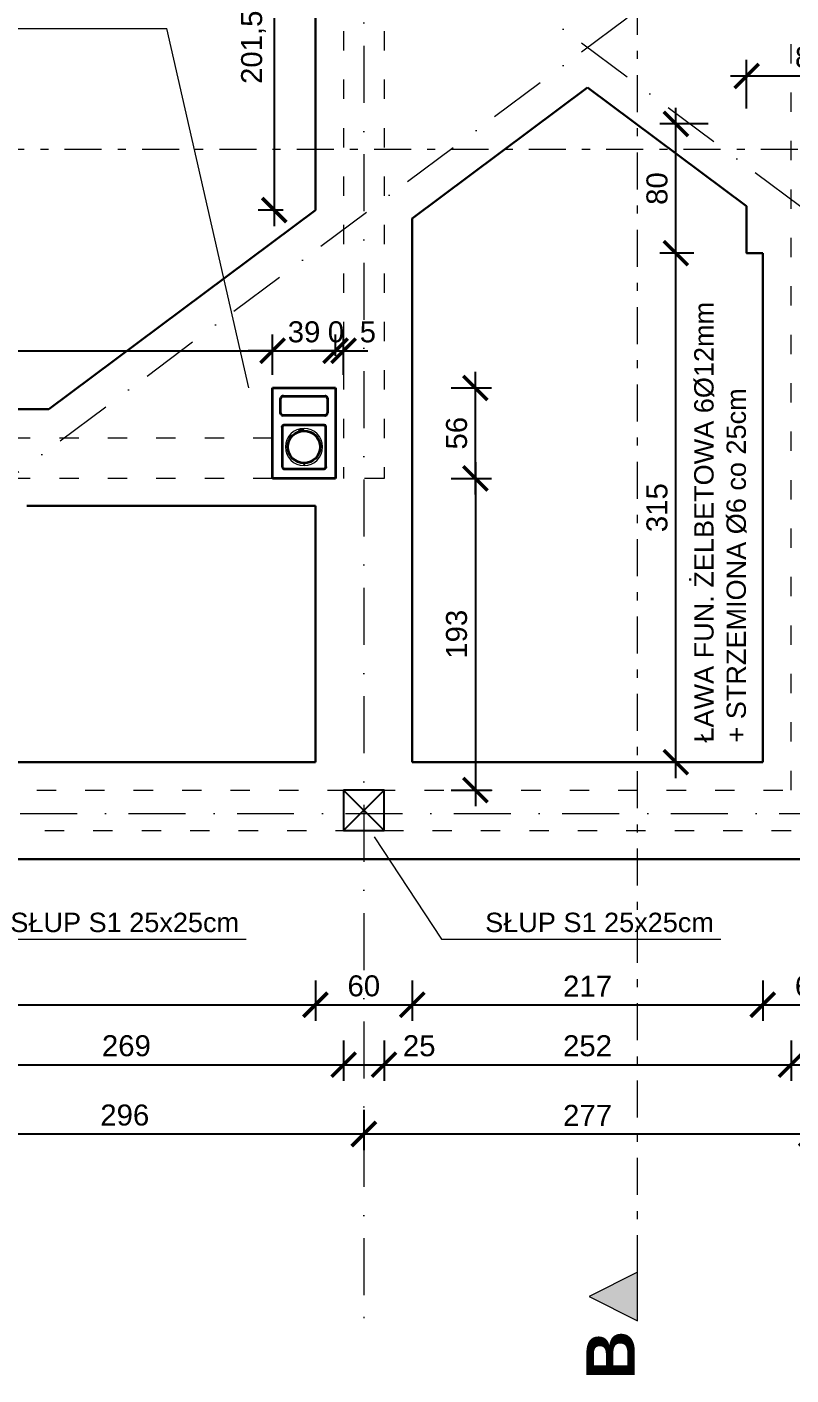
# Model space of a CAD drawing. Header units: millimetres. Extents: x 4647 to 73915, y -13612 to -8141.
# Drawn here: x 6567 to 7040, y -11712 to -10878 of the extents above; entities that cross this region are included whole.
import ezdxf
from ezdxf.enums import TextEntityAlignment as Align

# ---------------------------------------------------------------- set-up
doc = ezdxf.new("R2010")
doc.units = ezdxf.units.MM
for name, pattern in [('ACAD_ISO03W100', [30, 12, -18]), ('Kropki i Kreski', [67.027776, 35.277777, -17.638888, 0, -14.111111]), ('Przerywana podwójnie', [47.9, 22.9, -10, 5, -10])]:
    doc.linetypes.add(name, pattern=pattern)
for name, color, linetype, lineweight in [('a_beton_c', 3, 'ACAD_ISO03W100', 25), ('a_murowane_b', 20, 'Continuous', 30), ('a_murowane_c', 20, 'ACAD_ISO03W100', 13), ('a_opisy', 252, 'Continuous', 9), ('a_wymiary', 250, 'Continuous', 9), ('Konstrukcja - Ogólne_Nr_Pióra__1', 7, 'Continuous', 5), ('Konstrukcja - Ogólne_Nr_Pióra__21', 7, 'Continuous', 35), ('Konstrukcja - Siatka mod_Nr_Pióra__1', 7, 'Continuous', 5), ('Znaczniki - Przekroje_Nr_Pióra__1', 7, 'Continuous', 5)]:
    doc.layers.add(name, color=color, linetype=linetype, lineweight=lineweight)
for name, color, linetype in [('Konstrukcja - Ogólne', 7, 'Continuous'), ('Konstrukcja - Siatka mod', 7, 'Continuous'), ('Znaczniki - Przekroje', 7, 'Continuous')]:
    doc.layers.add(name, color=color, linetype=linetype)
for name, color, linetype, lineweight, true_color in [('Konstrukcja - Ogólne_Nr_Pióra__3', 7, 'Continuous', 5, 0xff6600), ('Konstrukcja - Siatka mod_Nr_Pióra__4', 7, 'Continuous', 5, 0x029e21), ('Znaczniki - Przekroje_Nr_Pióra__5', 7, 'Continuous', 5, 0x40a5ff)]:
    doc.layers.add(name, color=color, linetype=linetype, lineweight=lineweight, true_color=true_color)
doc.styles.add('GENERATED_STYLE_1', font='arialbd.ttf')
doc.styles.get("Standard").update_dxf_attribs({"font": 'arial.ttf'})
doc.dimstyles.new('1-100', dxfattribs={"dimtxt": 13, "dimasz": 15, "dimexe": 10, "dimexo": 20, "dimgap": 5, "dimtad": 1, "dimdec": 1, "dimrnd": 0.5, "dimtxsty": 'Standard', "dimblk": 'ARCHTICK', "dimcen": 0.09, "dimdle": 10, "dimadec": 0, "dimazin": 0, "dimtfac": 1, "dimtdec": 1, "dimtofl": 0, "dimtmove": 0, "dimatfit": 3, "dimfxl": 10, "dimfxlon": 1, "dimtolj": 1, "dimtzin": 0, "dimarcsym": 0})

# ---------------------------------------------------------------- blocks, each defined once
blk = doc.blocks.new('Standardowy znacznik siatki_2')
at = {"layer": 'Konstrukcja - Siatka mod_Nr_Pióra__4', "linetype": 'Kropki i Kreski'}
blk.add_line((268.51, 0), (1533.18, 0), dxfattribs=at)
at = {"layer": 'Konstrukcja - Siatka mod_Nr_Pióra__1', "style": 'GENERATED_STYLE_1'}
blk.add_attdef('AC_MarkerText_1', text='', height=18, dxfattribs=at).set_placement((-28.89, -13.29), align=Align.BOTTOM_LEFT)
blk = doc.blocks.new('Standardowy znacznik siatki_4')
at = {"layer": 'Konstrukcja - Siatka mod_Nr_Pióra__4', "linetype": 'Kropki i Kreski'}
for p, q in [((1, 0), (1660.6, 0)), ((1660.6, 0), (1661.6, 0))]:
    blk.add_line(p, q, dxfattribs=at)
at = {"layer": 'Konstrukcja - Siatka mod_Nr_Pióra__1', "style": 'GENERATED_STYLE_1'}
blk.add_attdef('AC_MarkerText_1', text='', height=18, rotation=90, dxfattribs=at).set_placement((-6.71, -6.83), align=Align.BOTTOM_LEFT)
blk = doc.blocks.new('Płaszczyzna odcinająca_2', base_point=(9599.07, -311.12))
at = {"layer": 'Znaczniki - Przekroje_Nr_Pióra__1', "linetype": 'Continuous'}
blk.add_hatch(color=256, dxfattribs=at).paths.add_polyline_path([(9599.07, -326.12), (9599.07, -296.12), (9569.07, -311.12)], flags=0)
for p, q in [((9599.07, -296.12), (9569.07, -311.12)), ((9599.07, -326.12), (9599.07, -296.12)), ((9569.07, -311.12), (9599.07, -326.12))]:
    blk.add_line(p, q, dxfattribs=at)
at = {"layer": 'Znaczniki - Przekroje_Nr_Pióra__5', "linetype": 'Przerywana podwójnie'}
blk.add_line((9599.07, -296.12), (9599.07, 972.49), dxfattribs=at)
at = {"layer": 'Znaczniki - Przekroje_Nr_Pióra__1', "linetype": 'Continuous', "insert": (9597.35, -362.55), "char_height": 30, "attachment_point": 7, "rotation": 90, "style": 'GENERATED_STYLE_1'}
blk.add_mtext('{B}', dxfattribs=at)
blk = doc.blocks.new('Płaszczyzna odcinająca_4', base_point=(8702.45, 399.4))
at = {"layer": 'Znaczniki - Przekroje_Nr_Pióra__5', "linetype": 'Przerywana podwójnie'}
blk.add_line((8717.45, 399.4), (10112.88, 399.4), dxfattribs=at)
blk = doc.blocks.new('*X93')
at = {"layer": 'Konstrukcja - Ogólne_Nr_Pióra__1', "linetype": 'Continuous'}
for p, q in [((15, 28.87), (15, 29.79)), ((15.68, 28.48), (15, 28.87)), ((25, 28.87), (23.77, 28.16)), ((23.77, 28.16), (25, 28.87)), ((26.99, 27.72), (25, 28.87)), ((25, 28.87), (26.99, 27.72)), ((9.67, 20.02), (8.1, 19.11)), ((8.1, 19.11), (9.67, 20.01)), ((30, 23.23), (30, 20.21)), ((30, 20.21), (30, 23.23)), ((30, 20.21), (30.96, 19.65)), ((30.96, 19.65), (30, 20.21)), ((20, 8.66), (17.7, 9.99)), ((22.3, 9.99), (20, 8.66)), ((20, 8.66), (22.3, 9.99)), ((20, 8.13), (20, 8.66)), ((20, 8.66), (20, 8.13)), ((23.7, 10.8), (25, 11.55)), ((25, 11.55), (23.71, 10.8)), ((26.43, 10.72), (25, 11.55)), ((25, 11.55), (26.43, 10.72))]:
    blk.add_line(p, q, dxfattribs=at)
blk = doc.blocks.new('SCHIEDEL_Rondo_01')
at = {"layer": 'Konstrukcja - Ogólne_Nr_Pióra__21', "linetype": 'Continuous'}
for p, q in [((0, 39), (56, 39)), ((0, 0), (0, 39)), ((40.5, 34), (49.5, 34)), ((56, 39), (56, 0)), ((6, 32), (6, 7)), ((32, 33), (7, 33)), ((33, 7), (33, 32)), ((39, 6.5), (39, 32.5)), ((51, 32.5), (51, 6.5)), ((56, 0), (0, 0)), ((7, 6), (32, 6)), ((49.5, 5), (40.5, 5))]:
    blk.add_line(p, q, dxfattribs=at)
blk.add_circle((19.5, 19.5), 10, dxfattribs=at)
for centre, radius, start, end in [((40.5, 32.5), 1.5, 90, 180), ((49.5, 32.5), 1.5, 0, 90), ((7, 32), 1, 90, 180), ((32, 32), 1, 0, 90), ((7, 7), 1, 180, 270), ((32, 7), 1, 270, 0), ((40.5, 6.5), 1.5, 180, 270), ((49.5, 6.5), 1.5, 270, 0)]:
    blk.add_arc(centre, radius, start, end, dxfattribs=at)
for p in [(40.5, 34), (6, 32), (32, 33), (51, 32.5), (7, 6), (33, 7), (39, 6.5), (49.5, 5)]:
    blk.add_point(p, dxfattribs=at)
at = {"layer": 'Konstrukcja - Ogólne_Nr_Pióra__3', "linetype": 'Continuous'}
for radius, start, end in [(11.5, 0, 180), (10, 0, 180), (11.5, 180, 0), (10, 180, 0)]:
    blk.add_arc((19.5, 19.5), radius, start, end, dxfattribs=at)
at = {"layer": 'Konstrukcja - Ogólne', "linetype": 'Continuous'}
blk.add_blockref('*X93', (0, 0), dxfattribs=at)
blk = doc.blocks.new('_ArchTick')
at = {"color": 0, "linetype": 'ByBlock', "const_width": 0.15}
blk.add_lwpolyline([(-0.5, -0.5), (0.5, 0.5)], dxfattribs=at)
blk = doc.blocks.new('*D557')
at = {"layer": 'a_wymiary', "color": 0, "lineweight": -2, "transparency": 16777216}
for p, q in [((6320.71, -11468.18), (6320.71, -11493.18)), ((6745.91, -11468.18), (6745.91, -11493.18)), ((6310.71, -11483.18), (6755.91, -11483.18))]:
    blk.add_line(p, q, dxfattribs=at)
at = {"layer": 'DEFPOINTS', "color": 0, "transparency": 16777216}
for p in [(6320.71, -11308.43), (6745.91, -11332.93), (6745.91, -11483.18)]:
    blk.add_point(p, dxfattribs=at)
at = {"layer": 'a_wymiary', "color": 0, "lineweight": -2, "transparency": 16777216, "xscale": 15, "yscale": 15, "zscale": 15, "rotation": 180}
blk.add_blockref('_ArchTick', (6320.71, -11483.18), dxfattribs=at)
at = {"layer": 'a_wymiary', "color": 0, "lineweight": -2, "transparency": 16777216, "xscale": 15, "yscale": 15, "zscale": 15}
blk.add_blockref('_ArchTick', (6745.91, -11483.18), dxfattribs=at)
at = {"layer": 'a_wymiary', "color": 0, "transparency": 16777216, "insert": (6533.31, -11471.54), "char_height": 13, "attachment_point": 5}
blk.add_mtext('\\A1;425', dxfattribs=at)
blk = doc.blocks.new('*D558')
at = {"layer": 'a_wymiary', "color": 0, "lineweight": -2, "transparency": 16777216}
for p, q in [((6745.91, -11468.18), (6745.91, -11493.18)), ((6805.91, -11468.18), (6805.91, -11493.18)), ((6735.91, -11483.18), (6815.91, -11483.18))]:
    blk.add_line(p, q, dxfattribs=at)
at = {"layer": 'DEFPOINTS', "color": 0, "transparency": 16777216}
for p in [(6745.91, -11332.93), (6805.91, -11332.93), (6805.91, -11483.18)]:
    blk.add_point(p, dxfattribs=at)
at = {"layer": 'a_wymiary', "color": 0, "lineweight": -2, "transparency": 16777216, "xscale": 15, "yscale": 15, "zscale": 15, "rotation": 180}
blk.add_blockref('_ArchTick', (6745.91, -11483.18), dxfattribs=at)
at = {"layer": 'a_wymiary', "color": 0, "lineweight": -2, "transparency": 16777216, "xscale": 15, "yscale": 15, "zscale": 15}
blk.add_blockref('_ArchTick', (6805.91, -11483.18), dxfattribs=at)
at = {"layer": 'a_wymiary', "color": 0, "transparency": 16777216, "insert": (6775.91, -11471.54), "char_height": 13, "attachment_point": 5}
blk.add_mtext('\\A1;60', dxfattribs=at)
blk = doc.blocks.new('*D559')
at = {"layer": 'a_wymiary', "color": 0, "lineweight": -2, "transparency": 16777216}
for p, q in [((6805.91, -11468.18), (6805.91, -11493.18)), ((7022.91, -11468.18), (7022.91, -11493.18)), ((6795.91, -11483.18), (7032.91, -11483.18))]:
    blk.add_line(p, q, dxfattribs=at)
at = {"layer": 'DEFPOINTS', "color": 0, "transparency": 16777216}
for p in [(6805.91, -11332.93), (7022.91, -11332.93), (7022.91, -11483.18)]:
    blk.add_point(p, dxfattribs=at)
at = {"layer": 'a_wymiary', "color": 0, "lineweight": -2, "transparency": 16777216, "xscale": 15, "yscale": 15, "zscale": 15, "rotation": 180}
blk.add_blockref('_ArchTick', (6805.91, -11483.18), dxfattribs=at)
at = {"layer": 'a_wymiary', "color": 0, "lineweight": -2, "transparency": 16777216, "xscale": 15, "yscale": 15, "zscale": 15}
blk.add_blockref('_ArchTick', (7022.91, -11483.18), dxfattribs=at)
at = {"layer": 'a_wymiary', "color": 0, "transparency": 16777216, "insert": (6914.41, -11471.65), "char_height": 13, "attachment_point": 5}
blk.add_mtext('\\A1;217', dxfattribs=at)
blk = doc.blocks.new('*D560')
at = {"layer": 'a_wymiary', "color": 0, "lineweight": -2, "transparency": 16777216}
for p, q in [((7022.91, -11468.18), (7022.91, -11493.18)), ((7082.91, -11468.18), (7082.91, -11493.18)), ((7012.91, -11483.18), (7092.91, -11483.18))]:
    blk.add_line(p, q, dxfattribs=at)
at = {"layer": 'DEFPOINTS', "color": 0, "transparency": 16777216}
for p in [(7022.91, -11332.93), (7082.91, -11332.93), (7082.91, -11483.18)]:
    blk.add_point(p, dxfattribs=at)
at = {"layer": 'a_wymiary', "color": 0, "lineweight": -2, "transparency": 16777216, "xscale": 15, "yscale": 15, "zscale": 15, "rotation": 180}
blk.add_blockref('_ArchTick', (7022.91, -11483.18), dxfattribs=at)
at = {"layer": 'a_wymiary', "color": 0, "lineweight": -2, "transparency": 16777216, "xscale": 15, "yscale": 15, "zscale": 15}
blk.add_blockref('_ArchTick', (7082.91, -11483.18), dxfattribs=at)
at = {"layer": 'a_wymiary', "color": 0, "transparency": 16777216, "insert": (7052.91, -11471.54), "char_height": 13, "attachment_point": 5}
blk.add_mtext('\\A1;60', dxfattribs=at)
blk = doc.blocks.new('*D565')
at = {"layer": 'a_wymiary', "color": 0, "lineweight": -2, "transparency": 16777216}
for p, q in [((6479.92, -11548.18), (6479.92, -11573.18)), ((6775.92, -11548.18), (6775.92, -11573.18)), ((6469.92, -11563.18), (6785.92, -11563.18))]:
    blk.add_line(p, q, dxfattribs=at)
at = {"layer": 'DEFPOINTS', "color": 0, "transparency": 16777216}
for p in [(6479.92, -11402.73), (6775.92, -11402.73), (6775.92, -11563.18)]:
    blk.add_point(p, dxfattribs=at)
at = {"layer": 'a_wymiary', "color": 0, "lineweight": -2, "transparency": 16777216, "xscale": 15, "yscale": 15, "zscale": 15, "rotation": 180}
blk.add_blockref('_ArchTick', (6479.92, -11563.18), dxfattribs=at)
at = {"layer": 'a_wymiary', "color": 0, "lineweight": -2, "transparency": 16777216, "xscale": 15, "yscale": 15, "zscale": 15}
blk.add_blockref('_ArchTick', (6775.92, -11563.18), dxfattribs=at)
at = {"layer": 'a_wymiary', "color": 0, "transparency": 16777216, "insert": (6627.92, -11551.54), "char_height": 13, "attachment_point": 5}
blk.add_mtext('\\A1;296', dxfattribs=at)
blk = doc.blocks.new('*D566')
at = {"layer": 'a_wymiary', "color": 0, "lineweight": -2, "transparency": 16777216}
for p, q in [((6775.92, -11548.18), (6775.92, -11573.18)), ((7052.92, -11548.18), (7052.92, -11573.18)), ((6765.92, -11563.18), (7062.92, -11563.18))]:
    blk.add_line(p, q, dxfattribs=at)
at = {"layer": 'DEFPOINTS', "color": 0, "transparency": 16777216}
for p in [(6775.92, -11402.73), (7052.92, -11402.73), (7052.92, -11563.18)]:
    blk.add_point(p, dxfattribs=at)
at = {"layer": 'a_wymiary', "color": 0, "lineweight": -2, "transparency": 16777216, "xscale": 15, "yscale": 15, "zscale": 15, "rotation": 180}
blk.add_blockref('_ArchTick', (6775.92, -11563.18), dxfattribs=at)
at = {"layer": 'a_wymiary', "color": 0, "lineweight": -2, "transparency": 16777216, "xscale": 15, "yscale": 15, "zscale": 15}
blk.add_blockref('_ArchTick', (7052.92, -11563.18), dxfattribs=at)
at = {"layer": 'a_wymiary', "color": 0, "transparency": 16777216, "insert": (6914.42, -11551.65), "char_height": 13, "attachment_point": 5}
blk.add_mtext('\\A1;277', dxfattribs=at)
blk = doc.blocks.new('*D574')
at = {"layer": 'a_wymiary', "color": 0, "lineweight": -2, "transparency": 16777216}
for p, q in [((6494.42, -11505.27), (6494.42, -11530.27)), ((6763.42, -11505.27), (6763.42, -11530.27)), ((6484.42, -11520.27), (6773.42, -11520.27))]:
    blk.add_line(p, q, dxfattribs=at)
at = {"layer": 'DEFPOINTS', "color": 0, "transparency": 16777216}
for p in [(6494.42, -11375.23), (6763.42, -11375.23), (6763.42, -11520.27)]:
    blk.add_point(p, dxfattribs=at)
at = {"layer": 'a_wymiary', "color": 0, "lineweight": -2, "transparency": 16777216, "xscale": 15, "yscale": 15, "zscale": 15, "rotation": 180}
blk.add_blockref('_ArchTick', (6494.42, -11520.27), dxfattribs=at)
at = {"layer": 'a_wymiary', "color": 0, "lineweight": -2, "transparency": 16777216, "xscale": 15, "yscale": 15, "zscale": 15}
blk.add_blockref('_ArchTick', (6763.42, -11520.27), dxfattribs=at)
at = {"layer": 'a_wymiary', "color": 0, "transparency": 16777216, "insert": (6628.92, -11508.63), "char_height": 13, "attachment_point": 5}
blk.add_mtext('\\A1;269', dxfattribs=at)
blk = doc.blocks.new('*D575')
at = {"layer": 'a_wymiary', "color": 0, "lineweight": -2, "transparency": 16777216}
for p, q in [((6763.42, -11505.27), (6763.42, -11530.27)), ((6788.42, -11505.27), (6788.42, -11530.27)), ((6753.42, -11520.27), (6798.42, -11520.27))]:
    blk.add_line(p, q, dxfattribs=at)
at = {"layer": 'DEFPOINTS', "color": 0, "transparency": 16777216}
for p in [(6763.42, -11375.23), (6788.42, -11375.23), (6788.42, -11520.27)]:
    blk.add_point(p, dxfattribs=at)
at = {"layer": 'a_wymiary', "color": 0, "lineweight": -2, "transparency": 16777216, "xscale": 15, "yscale": 15, "zscale": 15, "rotation": 180}
blk.add_blockref('_ArchTick', (6763.42, -11520.27), dxfattribs=at)
at = {"layer": 'a_wymiary', "color": 0, "lineweight": -2, "transparency": 16777216, "xscale": 15, "yscale": 15, "zscale": 15}
blk.add_blockref('_ArchTick', (6788.42, -11520.27), dxfattribs=at)
at = {"layer": 'a_wymiary', "color": 0, "transparency": 16777216, "insert": (6810.21, -11508.63), "char_height": 13, "attachment_point": 5}
blk.add_mtext('\\A1;25', dxfattribs=at)
blk = doc.blocks.new('*D576')
at = {"layer": 'a_wymiary', "color": 0, "lineweight": -2, "transparency": 16777216}
for p, q in [((6788.42, -11505.27), (6788.42, -11530.27)), ((7040.42, -11505.27), (7040.42, -11530.27)), ((6778.42, -11520.27), (7050.42, -11520.27))]:
    blk.add_line(p, q, dxfattribs=at)
at = {"layer": 'DEFPOINTS', "color": 0, "transparency": 16777216}
for p in [(6788.42, -11375.23), (7040.42, -11375.23), (7040.42, -11520.27)]:
    blk.add_point(p, dxfattribs=at)
at = {"layer": 'a_wymiary', "color": 0, "lineweight": -2, "transparency": 16777216, "xscale": 15, "yscale": 15, "zscale": 15, "rotation": 180}
blk.add_blockref('_ArchTick', (6788.42, -11520.27), dxfattribs=at)
at = {"layer": 'a_wymiary', "color": 0, "lineweight": -2, "transparency": 16777216, "xscale": 15, "yscale": 15, "zscale": 15}
blk.add_blockref('_ArchTick', (7040.42, -11520.27), dxfattribs=at)
at = {"layer": 'a_wymiary', "color": 0, "transparency": 16777216, "insert": (6914.42, -11508.63), "char_height": 13, "attachment_point": 5}
blk.add_mtext('\\A1;252', dxfattribs=at)
blk = doc.blocks.new('*D577')
at = {"layer": 'a_wymiary', "color": 0, "lineweight": -2, "transparency": 16777216}
for p, q in [((7040.42, -11505.27), (7040.42, -11530.27)), ((7065.42, -11505.27), (7065.42, -11530.27)), ((7030.42, -11520.27), (7075.42, -11520.27)), ((7110.27, -11520.27), (7065.42, -11520.27))]:
    blk.add_line(p, q, dxfattribs=at)
at = {"layer": 'DEFPOINTS', "color": 0, "transparency": 16777216}
for p in [(7040.42, -11375.23), (7065.42, -11375.23), (7065.42, -11520.27)]:
    blk.add_point(p, dxfattribs=at)
at = {"layer": 'a_wymiary', "color": 0, "lineweight": -2, "transparency": 16777216, "xscale": 15, "yscale": 15, "zscale": 15, "rotation": 180}
blk.add_blockref('_ArchTick', (7040.42, -11520.27), dxfattribs=at)
at = {"layer": 'a_wymiary', "color": 0, "lineweight": -2, "transparency": 16777216, "xscale": 15, "yscale": 15, "zscale": 15}
blk.add_blockref('_ArchTick', (7065.42, -11520.27), dxfattribs=at)
at = {"layer": 'a_wymiary', "color": 0, "transparency": 16777216, "insert": (7095.8, -11508.63), "char_height": 13, "attachment_point": 5}
blk.add_mtext('\\A1;25', dxfattribs=at)
blk = doc.blocks.new('*D637')
at = {"layer": 'a_wymiary', "color": 0, "lineweight": -2, "transparency": 16777216}
for p, q in [((6720.45, -10779.41), (6720.45, -11001.05)), ((6725.91, -10789.41), (6710.45, -10789.41)), ((6725.91, -10991.05), (6710.45, -10991.05))]:
    blk.add_line(p, q, dxfattribs=at)
at = {"layer": 'DEFPOINTS', "color": 0, "transparency": 16777216}
for p in [(6745.91, -10789.41), (6720.45, -10991.05), (6745.91, -10991.05)]:
    blk.add_point(p, dxfattribs=at)
at = {"layer": 'a_wymiary', "color": 0, "lineweight": -2, "transparency": 16777216, "xscale": 15, "yscale": 15, "zscale": 15}
for p, rotation in [((6720.45, -10789.41), 90), ((6720.45, -10991.05), 270)]:
    blk.add_blockref('_ArchTick', p, dxfattribs=dict(at, rotation=rotation))
at = {"layer": 'a_wymiary', "color": 0, "transparency": 16777216, "insert": (6707.64, -10890.23), "char_height": 13, "attachment_point": 5, "rotation": 90}
blk.add_mtext('\\A1;201,5', dxfattribs=at)
blk = doc.blocks.new('*D638')
at = {"layer": 'a_wymiary', "color": 0, "lineweight": -2, "transparency": 16777216}
for p, q in [((6303.41, -11093.17), (6303.41, -11068.17)), ((6719.41, -11093.17), (6719.41, -11068.17)), ((6293.41, -11078.17), (6729.41, -11078.17))]:
    blk.add_line(p, q, dxfattribs=at)
at = {"layer": 'DEFPOINTS', "color": 0, "transparency": 16777216}
for p in [(6719.41, -11078.17), (6303.41, -11157.23), (6719.41, -11157.23)]:
    blk.add_point(p, dxfattribs=at)
at = {"layer": 'a_wymiary', "color": 0, "lineweight": -2, "transparency": 16777216, "xscale": 15, "yscale": 15, "zscale": 15, "rotation": 180}
blk.add_blockref('_ArchTick', (6303.41, -11078.17), dxfattribs=at)
at = {"layer": 'a_wymiary', "color": 0, "lineweight": -2, "transparency": 16777216, "xscale": 15, "yscale": 15, "zscale": 15}
blk.add_blockref('_ArchTick', (6719.41, -11078.17), dxfattribs=at)
at = {"layer": 'a_wymiary', "color": 0, "transparency": 16777216, "insert": (6511.41, -11066.53), "char_height": 13, "attachment_point": 5}
blk.add_mtext('\\A1;416', dxfattribs=at)
blk = doc.blocks.new('*D639')
at = {"layer": 'a_wymiary', "color": 0, "lineweight": -2, "transparency": 16777216}
for p, q in [((6845.01, -11147.23), (6845.01, -11360.23)), ((6830.01, -11157.23), (6855.01, -11157.23)), ((6830.01, -11350.23), (6855.01, -11350.23))]:
    blk.add_line(p, q, dxfattribs=at)
at = {"layer": 'DEFPOINTS', "color": 0, "transparency": 16777216}
for p in [(6788.41, -11157.23), (6788.42, -11350.23), (6845.01, -11350.23)]:
    blk.add_point(p, dxfattribs=at)
at = {"layer": 'a_wymiary', "color": 0, "lineweight": -2, "transparency": 16777216, "xscale": 15, "yscale": 15, "zscale": 15}
for p, rotation in [((6845.01, -11157.23), 90), ((6845.01, -11350.23), 270)]:
    blk.add_blockref('_ArchTick', p, dxfattribs=dict(at, rotation=rotation))
at = {"layer": 'a_wymiary', "color": 0, "transparency": 16777216, "insert": (6833.37, -11253.73), "char_height": 13, "attachment_point": 5, "rotation": 90}
blk.add_mtext('\\A1;193', dxfattribs=at)
blk = doc.blocks.new('*D640')
at = {"layer": 'a_wymiary', "color": 0, "lineweight": -2, "transparency": 16777216}
for p, q in [((6719.41, -11093.17), (6719.41, -11068.17)), ((6719.41, -11093.17), (6719.41, -11068.17)), ((6719.41, -11078.17), (6704.41, -11078.17)), ((6719.41, -11078.17), (6767.89, -11078.17))]:
    blk.add_line(p, q, dxfattribs=at)
at = {"layer": 'DEFPOINTS', "color": 0, "transparency": 16777216}
for p in [(6719.41, -11078.17), (6719.41, -11132.23), (6719.41, -11132.23)]:
    blk.add_point(p, dxfattribs=at)
at = {"layer": 'a_wymiary', "color": 0, "lineweight": -2, "transparency": 16777216, "xscale": 15, "yscale": 15, "zscale": 15}
blk.add_blockref('_ArchTick', (6719.41, -11078.17), dxfattribs=at)
at = {"layer": 'a_wymiary', "color": 0, "lineweight": -2, "transparency": 16777216, "xscale": 15, "yscale": 15, "zscale": 15, "rotation": 180}
blk.add_blockref('_ArchTick', (6719.41, -11078.17), dxfattribs=at)
at = {"layer": 'a_wymiary', "color": 0, "transparency": 16777216, "insert": (6758.65, -11066.53), "char_height": 13, "attachment_point": 5}
blk.add_mtext('\\A1;0', dxfattribs=at)
blk = doc.blocks.new('*D641')
at = {"layer": 'a_wymiary', "color": 0, "lineweight": -2, "transparency": 16777216}
for p, q in [((6719.41, -11093.17), (6719.41, -11068.17)), ((6758.41, -11081.23), (6758.41, -11068.17)), ((6709.41, -11078.17), (6768.41, -11078.17))]:
    blk.add_line(p, q, dxfattribs=at)
at = {"layer": 'DEFPOINTS', "color": 0, "transparency": 16777216}
for p in [(6758.41, -11078.17), (6758.41, -11101.23), (6719.41, -11132.23)]:
    blk.add_point(p, dxfattribs=at)
at = {"layer": 'a_wymiary', "color": 0, "lineweight": -2, "transparency": 16777216, "xscale": 15, "yscale": 15, "zscale": 15, "rotation": 180}
blk.add_blockref('_ArchTick', (6719.41, -11078.17), dxfattribs=at)
at = {"layer": 'a_wymiary', "color": 0, "lineweight": -2, "transparency": 16777216, "xscale": 15, "yscale": 15, "zscale": 15}
blk.add_blockref('_ArchTick', (6758.41, -11078.17), dxfattribs=at)
at = {"layer": 'a_wymiary', "color": 0, "transparency": 16777216, "insert": (6738.91, -11066.52), "char_height": 13, "attachment_point": 5}
blk.add_mtext('\\A1;39', dxfattribs=at)
blk = doc.blocks.new('*D642')
at = {"layer": 'a_wymiary', "color": 0, "lineweight": -2, "transparency": 16777216}
for p, q in [((6758.41, -11081.23), (6758.41, -11068.17)), ((6763.41, -11093.17), (6763.41, -11068.17)), ((6758.41, -11078.17), (6743.41, -11078.17)), ((6763.41, -11078.17), (6778.41, -11078.17))]:
    blk.add_line(p, q, dxfattribs=at)
at = {"layer": 'DEFPOINTS', "color": 0, "transparency": 16777216}
for p in [(6763.41, -11078.17), (6758.41, -11101.23), (6763.41, -11157.23)]:
    blk.add_point(p, dxfattribs=at)
at = {"layer": 'a_wymiary', "color": 0, "lineweight": -2, "transparency": 16777216, "xscale": 15, "yscale": 15, "zscale": 15}
blk.add_blockref('_ArchTick', (6758.41, -11078.17), dxfattribs=at)
at = {"layer": 'a_wymiary', "color": 0, "lineweight": -2, "transparency": 16777216, "xscale": 15, "yscale": 15, "zscale": 15, "rotation": 180}
blk.add_blockref('_ArchTick', (6763.41, -11078.17), dxfattribs=at)
at = {"layer": 'a_wymiary', "color": 0, "transparency": 16777216, "insert": (6778.41, -11066.55), "char_height": 13, "attachment_point": 5}
blk.add_mtext('\\A1;5', dxfattribs=at)
blk = doc.blocks.new('*D643')
at = {"layer": 'a_wymiary', "color": 0, "lineweight": -2, "transparency": 16777216}
for p, q in [((6845.01, -11167.23), (6845.01, -11091.23)), ((6830.01, -11101.23), (6855.01, -11101.23)), ((6830.01, -11157.23), (6855.01, -11157.23))]:
    blk.add_line(p, q, dxfattribs=at)
at = {"layer": 'DEFPOINTS', "color": 0, "transparency": 16777216}
for p in [(6758.41, -11101.23), (6845.01, -11101.23), (6758.41, -11157.23)]:
    blk.add_point(p, dxfattribs=at)
at = {"layer": 'a_wymiary', "color": 0, "lineweight": -2, "transparency": 16777216, "xscale": 15, "yscale": 15, "zscale": 15}
for p, rotation in [((6845.01, -11101.23), 90), ((6845.01, -11157.23), 270)]:
    blk.add_blockref('_ArchTick', p, dxfattribs=dict(at, rotation=rotation))
at = {"layer": 'a_wymiary', "color": 0, "transparency": 16777216, "insert": (6833.38, -11129.23), "char_height": 13, "attachment_point": 5, "rotation": 90}
blk.add_mtext('\\A1;56', dxfattribs=at)
blk = doc.blocks.new('*D890')
at = {"layer": 'a_wymiary', "color": 0, "lineweight": -2, "transparency": 16777216}
for p, q in [((7012.91, -10928.05), (7012.91, -10898.05)), ((7092.91, -10911.58), (7092.91, -10898.05)), ((7102.91, -10908.05), (7002.91, -10908.05))]:
    blk.add_line(p, q, dxfattribs=at)
at = {"layer": 'DEFPOINTS', "color": 0, "transparency": 16777216}
for p in [(7012.91, -10908.05), (7092.91, -10931.58), (7012.91, -10982.55)]:
    blk.add_point(p, dxfattribs=at)
at = {"layer": 'a_wymiary', "color": 0, "lineweight": -2, "transparency": 16777216, "xscale": 15, "yscale": 15, "zscale": 15, "rotation": 180}
blk.add_blockref('_ArchTick', (7012.91, -10908.05), dxfattribs=at)
at = {"layer": 'a_wymiary', "color": 0, "lineweight": -2, "transparency": 16777216, "xscale": 15, "yscale": 15, "zscale": 15}
blk.add_blockref('_ArchTick', (7092.91, -10908.05), dxfattribs=at)
at = {"layer": 'a_wymiary', "color": 0, "transparency": 16777216, "insert": (7052.91, -10896.41), "char_height": 13, "attachment_point": 5}
blk.add_mtext('\\A1;80', dxfattribs=at)
blk = doc.blocks.new('*D891')
at = {"layer": 'a_wymiary', "color": 0, "lineweight": -2, "transparency": 16777216}
for p, q in [((6969.12, -11342.93), (6969.12, -11007.73)), ((6980.22, -11017.73), (6959.12, -11017.73)), ((6980.22, -11332.93), (6959.12, -11332.93))]:
    blk.add_line(p, q, dxfattribs=at)
at = {"layer": 'DEFPOINTS', "color": 0, "transparency": 16777216}
for p in [(6969.12, -11017.73), (7000.22, -11017.73), (7000.22, -11332.93)]:
    blk.add_point(p, dxfattribs=at)
at = {"layer": 'a_wymiary', "color": 0, "lineweight": -2, "transparency": 16777216, "xscale": 15, "yscale": 15, "zscale": 15}
for p, rotation in [((6969.12, -11017.73), 90), ((6969.12, -11332.93), 270)]:
    blk.add_blockref('_ArchTick', p, dxfattribs=dict(at, rotation=rotation))
at = {"layer": 'a_wymiary', "color": 0, "transparency": 16777216, "insert": (6957.47, -11175.33), "char_height": 13, "attachment_point": 5, "rotation": 90}
blk.add_mtext('\\A1;315', dxfattribs=at)
blk = doc.blocks.new('*D892')
at = {"layer": 'a_wymiary', "color": 0, "lineweight": -2, "transparency": 16777216}
for p, q in [((6969.12, -11027.73), (6969.12, -10927.73)), ((6989.12, -10937.73), (6959.12, -10937.73)), ((6970.22, -11017.73), (6959.12, -11017.73))]:
    blk.add_line(p, q, dxfattribs=at)
at = {"layer": 'DEFPOINTS', "color": 0, "transparency": 16777216}
for p in [(6969.12, -10937.73), (7060.22, -10937.73), (6990.22, -11017.73)]:
    blk.add_point(p, dxfattribs=at)
at = {"layer": 'a_wymiary', "color": 0, "lineweight": -2, "transparency": 16777216, "xscale": 15, "yscale": 15, "zscale": 15}
for p, rotation in [((6969.12, -10937.73), 90), ((6969.12, -11017.73), 270)]:
    blk.add_blockref('_ArchTick', p, dxfattribs=dict(at, rotation=rotation))
at = {"layer": 'a_wymiary', "color": 0, "transparency": 16777216, "insert": (6957.48, -10977.73), "char_height": 13, "attachment_point": 5, "rotation": 90}
blk.add_mtext('\\A1;80', dxfattribs=at)

msp = doc.modelspace()

# ---------------------------------------------------------------- linework, layer by layer
at = {"layer": 'a_beton_c', "linetype": 'ByBlock'}
msp.add_lwpolyline([(6763.42, -11350.23), (6763.42, -11375.23), (6788.42, -11375.23), (6788.42, -11350.23)], close=True, dxfattribs=at)
for points in [[(6763.42, -11375.23), (6788.42, -11350.23)], [(6763.42, -11350.23), (6788.42, -11375.23)]]:
    msp.add_lwpolyline(points, dxfattribs=at)
at = {"layer": 'a_murowane_b'}
for p, q in [((6745.91, -10789.41), (6745.91, -10991.05)), ((6805.91, -11332.93), (6805.91, -10996.17)), ((7022.91, -11017.73), (7022.91, -11332.93)), ((6580.87, -11114.24), (6320.71, -11114.24)), ((6567.36, -11174.24), (6745.91, -11174.24)), ((6745.91, -11174.24), (6745.91, -11332.93))]:
    msp.add_line(p, q, dxfattribs=at)
for points in [[(6330.91, -11392.93), (7568.11, -11392.93), (7568.11, -10387.53), (6260.71, -10387.53), (6260.71, -11322.73)], [(6805.91, -10996.17), (6914.41, -10915.19)], [(6914.41, -10915.19), (7012.91, -10988.71)], [(6580.87, -11114.24), (6745.91, -10991.05)], [(7012.91, -10988.71), (7012.91, -11017.73), (7022.91, -11017.73)], [(6354.76, -11332.93), (6745.91, -11332.93)], [(6805.91, -11332.93), (7022.91, -11332.93)]]:
    msp.add_lwpolyline(points, dxfattribs=at)
at = {"layer": 'a_murowane_c'}
msp.add_lwpolyline([(6278.41, -11375.23), (7550.41, -11375.23), (7550.41, -10405.23), (6278.41, -10405.23)], close=True, dxfattribs=at)
for points in [[(6719.41, -11132.23), (6303.41, -11132.23), (6303.41, -10430.23), (6763.41, -10430.23), (6763.41, -11157.23), (6763.41, -11157.23)], [(6719.41, -11157.23), (6303.41, -11157.23), (6303.41, -11350.23), (7040.41, -11350.23), (7040.41, -10430.23), (6788.41, -10430.23), (6788.41, -11157.23), (6763.41, -11157.23)], [(6719.41, -11157.23), (6719.41, -11132.23)]]:
    msp.add_lwpolyline(points, dxfattribs=at)
at = {"layer": 'a_opisy'}
for p, q in [((6371.61, -10878.68), (6654, -10878.68)), ((6704.74, -11101.23), (6654, -10878.68)), ((6782.26, -11379.23), (6823.98, -11442.57)), ((6529.99, -11442.57), (6703.04, -11442.57)), ((6823.98, -11442.57), (6997.04, -11442.57))]:
    msp.add_line(p, q, dxfattribs=at)
at = {"layer": 'Konstrukcja - Siatka mod_Nr_Pióra__4', "linetype": 'Kropki i Kreski'}
for points in [[(6318.91, -10445.73), (7509.91, -11334.73)], [(6318.91, -11334.73), (7509.91, -10445.73)]]:
    msp.add_lwpolyline(points, dxfattribs=at)

# ---------------------------------------------------------------- block references
at = {"layer": 'Konstrukcja - Ogólne', "linetype": 'Continuous', "rotation": 90}
msp.add_blockref('SCHIEDEL_Rondo_01', (6758.41, -11157.23), dxfattribs=at)
at = {"layer": 'Konstrukcja - Siatka mod', "linetype": 'Continuous', "rotation": 270}
msp.add_blockref('Standardowy znacznik siatki_4', (6775.91, -10015.73), dxfattribs=at)
at = {"layer": 'Konstrukcja - Siatka mod', "linetype": 'Continuous'}
msp.add_blockref('Standardowy znacznik siatki_2', (6026.12, -11364.73), dxfattribs=at)
at = {"layer": 'Znaczniki - Przekroje'}
for name, p in [('Płaszczyzna odcinająca_2', (6945.41, -11663.84)), ('Płaszczyzna odcinająca_4', (6048.79, -10953.32))]:
    msp.add_blockref(name, p, dxfattribs=at)

# ---------------------------------------------------------------- texts
at = {"layer": 'a_opisy', "insert": (6980.46, -11320.8), "char_height": 12, "width": 526.9312, "attachment_point": 1, "rotation": 90}
msp.add_mtext('ŁAWA FUN. ŻELBETOWA 6%%C12mm \\P+ STRZEMIONA %%C6 co 25cm', dxfattribs=at)
at = {"layer": 'a_opisy', "char_height": 12, "width": 285.6, "attachment_point": 1}
for insert in [(6557.07, -11426.17), (6851.06, -11426.17)]:
    msp.add_mtext('SŁUP S1 25x25cm', dxfattribs=dict(at, insert=insert))

# ---------------------------------------------------------------- dimensions: what is measured, and where the dimension line sits
at = {"layer": 'a_wymiary'}
for base, p1, p2, override, picture, middle in [((6720.45, -10991.05), (6745.91, -10789.41), (6745.91, -10991.05), {"dimfxl": 15}, '*D637', (6707.64, -10890.23)), ((6969.12, -10937.73), (6990.22, -11017.73), (7060.22, -10937.73), {"dimfxl": 20}, '*D892', (6957.48, -10977.73)), ((6969.12, -11017.73), (7000.22, -11332.93), (7000.22, -11017.73), {"dimfxl": 20}, '*D891', (6957.47, -11175.33)), ((6845.01, -11101.23), (6758.41, -11157.23), (6758.41, -11101.23), {"dimfxl": 15}, '*D643', (6833.38, -11129.23)), ((6845.01, -11350.23), (6788.41, -11157.23), (6788.42, -11350.23), {"dimfxl": 15}, '*D639', (6833.37, -11253.73))]:
    dim = msp.add_linear_dim(base=base, p1=p1, p2=p2, angle=90, dimstyle='1-100', override=override, dxfattribs=at)
    dim.commit()
    dim.dimension.update_dxf_attribs({"geometry": picture, "text_midpoint": middle})
for base, p1, p2, override, picture, middle in [((7012.91, -10908.05), (7092.91, -10931.58), (7012.91, -10982.55), {"dimfxl": 20}, '*D890', (7052.91, -10896.41)), ((6719.41, -11078.17), (6303.41, -11157.23), (6719.41, -11157.23), {"dimfxl": 15}, '*D638', (6511.41, -11066.53)), ((6719.41492755, -11078.16501613), (6719.41492755, -11132.2340944), (6719.41492755, -11132.2340944), {"dimfxl": 15}, '*D640', (6758.65367243, -11066.52756729)), ((6758.41, -11078.17), (6719.41, -11132.23), (6758.41, -11101.23), {"dimtmove": 1, "dimfxl": 15}, '*D641', (6738.91, -11066.52)), ((6745.91, -11483.18), (6320.71, -11308.43), (6745.91, -11332.93), {"dimtmove": 1, "dimfxl": 15}, '*D557', (6533.31, -11471.54)), ((6805.91, -11483.18), (6745.91, -11332.93), (6805.91, -11332.93), {"dimtmove": 1, "dimfxl": 15}, '*D558', (6775.91, -11471.54)), ((7022.91, -11483.18), (6805.91, -11332.93), (7022.91, -11332.93), {"dimtmove": 1, "dimfxl": 15}, '*D559', (6914.41, -11471.65)), ((7082.91, -11483.18), (7022.91, -11332.93), (7082.91, -11332.93), {"dimtmove": 1, "dimfxl": 15}, '*D560', (7052.91, -11471.54)), ((6763.42, -11520.27), (6494.42, -11375.23), (6763.42, -11375.23), {"dimtmove": 1, "dimfxl": 15}, '*D574', (6628.92, -11508.63)), ((7040.42, -11520.27), (6788.42, -11375.23), (7040.42, -11375.23), {"dimtmove": 1, "dimfxl": 15}, '*D576', (6914.42, -11508.63)), ((6775.92, -11563.18), (6479.92, -11402.73), (6775.92, -11402.73), {"dimtmove": 1, "dimfxl": 15}, '*D565', (6627.92, -11551.54)), ((7052.92, -11563.18), (6775.92, -11402.73), (7052.92, -11402.73), {"dimtmove": 1, "dimfxl": 15}, '*D566', (6914.42, -11551.65))]:
    dim = msp.add_linear_dim(base=base, p1=p1, p2=p2, dimstyle='1-100', override=override, dxfattribs=at)
    dim.commit()
    dim.dimension.update_dxf_attribs({"geometry": picture, "text_midpoint": middle})
for base, p1, p2, picture, middle in [((6763.41, -11078.17), (6758.41, -11101.23), (6763.41, -11157.23), '*D642', (6778.41, -11078.17)), ((6788.42, -11520.27), (6763.42, -11375.23), (6788.42, -11375.23), '*D575', (6810.21, -11520.27)), ((7065.42, -11520.27), (7040.42, -11375.23), (7065.42, -11375.23), '*D577', (7095.8, -11512.61))]:
    dim = msp.add_linear_dim(base=base, p1=p1, p2=p2, dimstyle='1-100', override={"dimtmove": 1, "dimfxl": 15}, dxfattribs=at)
    dim.commit()
    dim.dimension.update_dxf_attribs({"geometry": picture, "text_midpoint": middle, "dimtype": 160})

doc.saveas('drawing.dxf')
